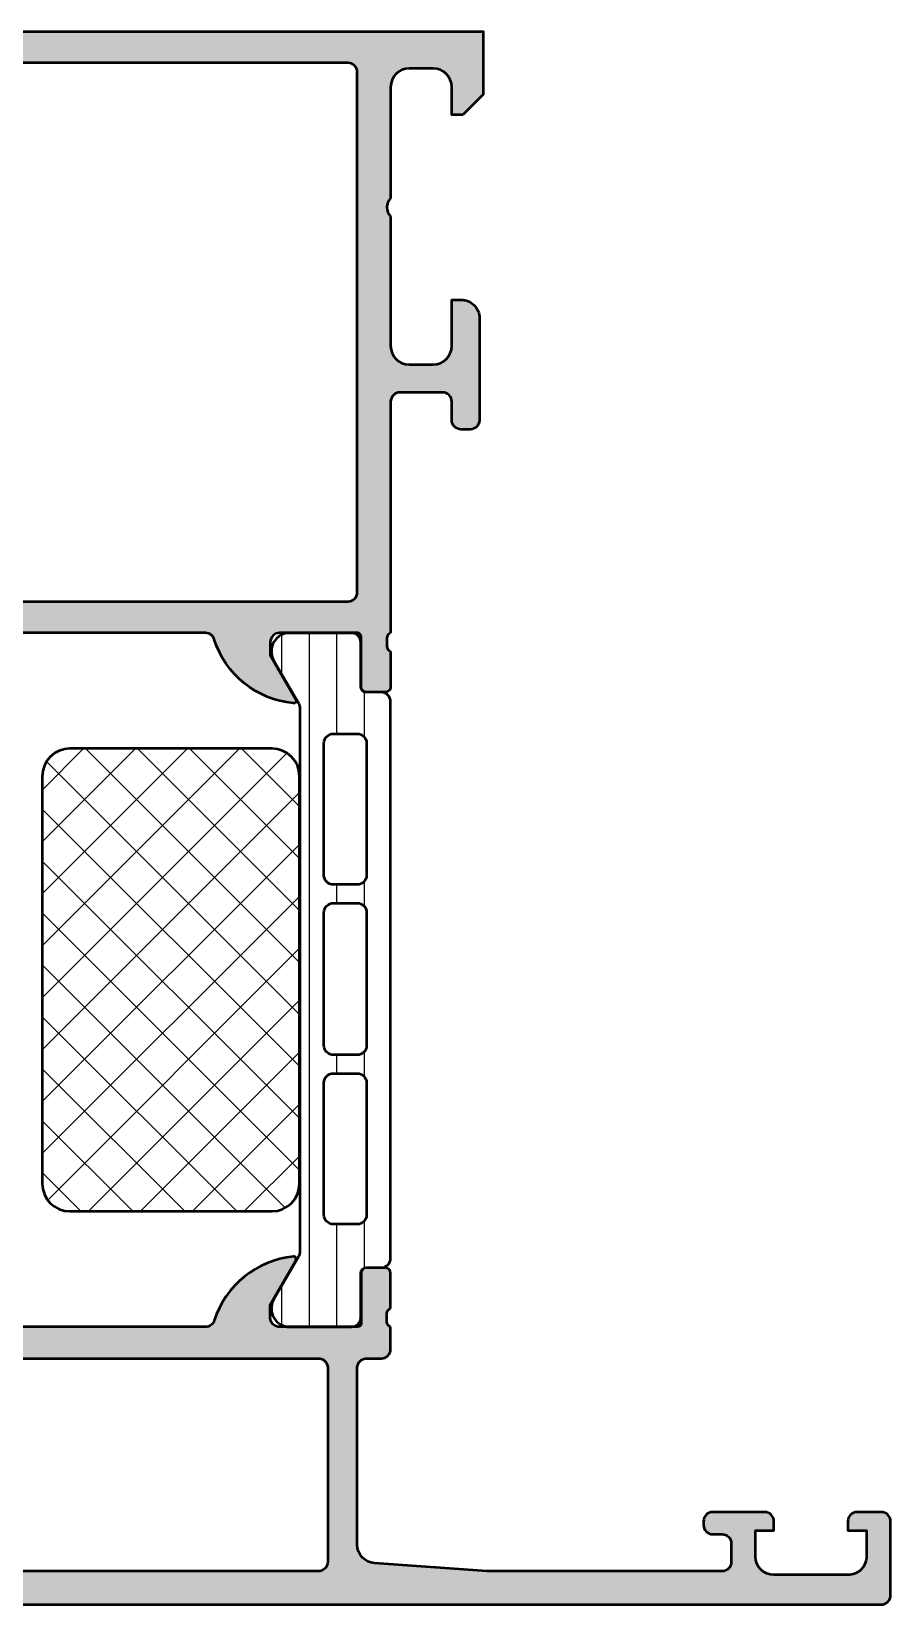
# Model space of a CAD drawing. Extents: x -30 to 73, y 0 to 85.
# Drawn here: x 26.6 to 73, y 0 to 85 of the extents above; entities that cross this region are included whole.
import ezdxf

# ---------------------------------------------------------------- set-up
doc = ezdxf.new("R2010")
doc.units = 0
for name, color, linetype, lineweight in [('0S-Alu contour', 7, 'Continuous', 50), ('0S-Alu hatch', 252, 'Continuous', 25), ('0S-Plastic contour', 254, 'Continuous', 50), ('0S-Plastic hatch', 253, 'Continuous', 25), ('0S-PT contour', 91, 'Continuous', 50), ('0S-PT hatch', 103, 'Continuous', 25)]:
    doc.layers.add(name, color=color, linetype=linetype, lineweight=lineweight)

# ---------------------------------------------------------------- blocks, each defined once
blk = doc.blocks.new('467820__588EFFDF_F673_4583_8885_4B1189F90CE8_')
at = {"layer": '0S-Alu hatch'}
h = blk.add_hatch(color=256, dxfattribs=at)
edge = h.paths.add_edge_path()
edge.add_line((49.89599783011553, 80.50272494180972), (49.29599783011552, 80.50272494180972))
edge.add_line((49.29599783011552, 80.50272494180972), (49.29599783011552, 82.00272494180972))
edge.add_arc((48.29599783011552, 82.00272494180972), 1, 0, 90)
edge.add_line((48.29599783011552, 83.00272494180972), (46.99599783011552, 83.00272494180972))
edge.add_arc((46.99599783011552, 82.00272494180972), 1, 90, 180)
edge.add_line((45.99599783011552, 82.00272494180972), (45.99599783011552, 76.00272494180972))
edge.add_arc((46.52099783011553, 75.50272494180972), 0.7250000000000041, 136.3971810272967, 223.6028189727033)
edge.add_line((45.99599783011552, 75.00272494180972), (45.99599783011552, 68.00272494180972))
edge.add_arc((46.99599783011552, 68.00272494180972), 1, 180, 270)
edge.add_line((46.99599783011552, 67.00272494180972), (48.29599783011552, 67.00272494180972))
edge.add_arc((48.29599783011552, 68.00272494180972), 1, 270, 360)
edge.add_line((49.29599783011552, 68.00272494180972), (49.29599783011552, 70.50272494180972))
edge.add_line((49.29599783011552, 70.50272494180972), (49.79599783011554, 70.50272494180972))
edge.add_ellipse((49.79599783011554, 69.50272494180973), major_axis=(-0.9999999999999857, 0), ratio=1, start_angle=180, end_angle=270.0000000000004, ccw=False)
edge.add_line((50.79599783011554, 69.50272494180972), (50.79599783011554, 64.00272494180972))
edge.add_ellipse((50.29599783011555, 64.0027249418097), major_axis=(-0.4999999999999929, 0), ratio=1, start_angle=89.9999999999992, end_angle=180, ccw=False)
edge.add_line((50.29599783011554, 63.50272494180972), (49.79599783011554, 63.50272494180972))
edge.add_ellipse((49.79599783011552, 64.00272494180972), major_axis=(-0.5, 0), ratio=1, start_angle=0, end_angle=90.00000000000159, ccw=False)
edge.add_line((49.29599783011552, 64.00272494180972), (49.29599783011553, 65.00272494180972))
edge.add_arc((48.79599783011554, 65.00272494180972), 0.5, 0, 90)
edge.add_line((48.79599783011554, 65.50272494180972), (46.49599783011552, 65.50272494180972))
edge.add_arc((46.49599783011552, 65.00272494180972), 0.5, 90, 180)
edge.add_line((45.99599783011552, 65.00272494180972), (45.99599783011552, 52.50272494180972))
edge.add_arc((46.09599783011553, 52.21988222933511), 0.2999999999999889, 109.4712206344931, 180)
edge.add_line((45.79599783011555, 52.21988222933511), (45.79599783011552, 51.78556765428435))
edge.add_arc((46.09599783011553, 51.78556765428435), 0.3000000000000043, 180, 250.5287793655078)
edge.add_line((45.99599783011552, 51.50272494180973), (45.99599783011552, 49.60272494180976))
edge.add_ellipse((45.6959978301155, 49.60272494180975), major_axis=(-0.3000000000000256, 0), ratio=1, start_angle=89.99999999999733, end_angle=180, ccw=False)
edge.add_line((45.69599783011549, 49.30272494180973), (44.70599783011556, 49.30272494180973))
edge.add_ellipse((44.70599783011555, 49.60272494180975), major_axis=(-0.3000000000000256, 0), ratio=1, start_angle=0, end_angle=90.00000000000267, ccw=False)
edge.add_line((44.40599783011552, 49.60272494180976), (44.40599783011552, 52.30272494180972))
edge.add_arc((44.20599783011552, 52.30272494180972), 0.2000000000000028, 0, 90)
edge.add_line((44.20599783011552, 52.50272494180973), (39.99599783011554, 52.50272494180972))
edge.add_arc((39.99599783011554, 52.00272494180971), 0.5, 90, 180)
edge.add_line((39.49599783011554, 52.00272494180971), (39.49599783011554, 51.30272494180973))
edge.add_line((39.49599783011554, 51.30272494180973), (40.8774932877379, 48.90990461878216))
edge.add_ellipse((40.75787804546723, 48.84084472645803), major_axis=(-0.1381197846482964, 0), ratio=1, start_angle=84.37742244920759, end_angle=209.9999999999931, ccw=False)
edge.add_ellipse((41.23422107128934, 53.67933380365755), major_axis=(-5.000000000000021, 0), ratio=1, start_angle=17.74841635607038, end_angle=84.3774224492065, ccw=False)
edge.add_arc((35.99599783011554, 52.00272494180971), 0.4999999999999926, 17.74841635607056, 90)
edge.add_line((35.99599783011554, 52.50272494180971), (7.995997830115516, 52.50272494180972))
edge.add_arc((7.995997830115516, 52.00272494180971), 0.5, 90, 162.2515836439297)
edge.add_ellipse((2.757774588941701, 53.67933380365752), major_axis=(-5.000000000000008, 0), ratio=1, start_angle=95.62257755079372, end_angle=162.2515836439301, ccw=False)
edge.add_ellipse((3.23411761476381, 48.840844726458), major_axis=(-0.1381197846483023, 0), ratio=1, start_angle=-30.000000000005286, end_angle=95.6225775507944, ccw=False)
edge.add_line((3.11450237249315, 48.90990461878216), (4.495997830115509, 51.30272494180971))
edge.add_line((4.495997830115509, 51.30272494180971), (4.495997830115509, 52.00272494180971))
edge.add_arc((3.995997830115509, 52.00272494180971), 0.5, 0, 90)
edge.add_line((3.995997830115509, 52.50272494180972), (-0.2140021698845196, 52.50272494180972))
edge.add_arc((-0.2140021698845196, 52.30272494181203), 0.1999999999976865, 90, 180)
edge.add_line((-0.4140021698822061, 52.30272494181203), (-0.4140021698846291, 49.60272494181207))
edge.add_ellipse((-0.714002169884668, 49.6027249418121), major_axis=(-0.300000000000039, 0), ratio=1, start_angle=89.99999999999989, end_angle=180, ccw=False)
edge.add_line((-0.7140021698846688, 49.30272494181206), (-1.704002169884606, 49.30272494181209))
edge.add_ellipse((-1.704002169884581, 49.60272494181214), major_axis=(-0.300000000000054, 0), ratio=1, start_angle=0, end_angle=89.99999999999528, ccw=False)
edge.add_line((-2.004002169884632, 49.60272494181213), (-2.004002169884547, 51.5027249418121))
edge.add_arc((-2.104002169884548, 51.78556765428672), 0.2999999999999999, 289.471220634491, 360)
edge.add_line((-1.804002169884548, 51.78556765428672), (-1.804002169884515, 52.21988222933747))
edge.add_arc((-2.10400216988452, 52.2198822293375), 0.3000000000000043, 0, 70.52877936534881)
edge.add_line((-2.004002169883726, 52.50272494181184), (-2.004002169884483, 52.70272494180971))
edge.add_arc((-2.504002169884483, 52.70272494180971), 0.5, 0, 90)
edge.add_line((-2.504002169884483, 53.20272494180972), (-9.504002169884455, 53.20272494180972))
edge.add_ellipse((-9.50400216988448, 53.70272494180971), major_axis=(-0.4999999999999929, 0), ratio=1, start_angle=0, end_angle=90.00000000000279, ccw=False)
edge.add_line((-10.00400216988447, 53.70272494180972), (-10.00400216988447, 57.50272494180972))
edge.add_ellipse((-9.504002169884473, 57.50272494180972), major_axis=(-0.4999999999999965, 0), ratio=1, start_angle=269.9999999999996, end_angle=360, ccw=False)
edge.add_line((-9.504002169884467, 58.00272494180972), (-8.704002169884458, 58.00272494180972))
edge.add_ellipse((-8.704002169884454, 57.50272494180972), major_axis=(-0.4999999999999929, 0), ratio=1, start_angle=180, end_angle=270.0000000000004, ccw=False)
edge.add_line((-8.204002169884458, 57.50272494180972), (-8.204002169884458, 55.50272494180972))
edge.add_arc((-7.704002169884457, 55.50272494180972), 0.5, 180, 270)
edge.add_line((-7.704002169884457, 55.00272494180972), (-3.504002169884454, 55.00272494180972))
edge.add_arc((-3.504002169884454, 55.50272494180972), 0.5, 270, 360)
edge.add_line((-3.004002169884454, 55.50272494180972), (-3.004002169884454, 81.50272494180972))
edge.add_arc((-4.504002169884454, 81.50272494180972), 1.5, 0, 90)
edge.add_line((-4.504002169884454, 83.00272494180972), (-6.204002169884464, 83.00272494180972))
edge.add_arc((-6.204002169884464, 82.50272494180972), 0.5, 90, 180)
edge.add_line((-6.704002169884464, 82.50272494180972), (-6.704002169884464, 79.50272494180972))
edge.add_ellipse((-7.204002169884459, 79.50272494180972), major_axis=(-0.4999999999999947, 0), ratio=1, start_angle=89.99999999999937, end_angle=180, ccw=False)
edge.add_line((-7.204002169884464, 79.00272494180972), (-7.704002169884457, 79.00272494180972))
edge.add_arc((-7.704002169884457, 78.50272494180972), 0.5, 90, 180)
edge.add_line((-8.204002169884458, 78.50272494180972), (-8.204002169884458, 76.50272494180972))
edge.add_ellipse((-8.704002169884454, 76.50272494180972), major_axis=(-0.4999999999999965, 0), ratio=1, start_angle=89.9999999999996, end_angle=180, ccw=False)
edge.add_line((-8.704002169884458, 76.00272494180972), (-9.504002169884467, 76.00272494180972))
edge.add_ellipse((-9.504002169884473, 76.50272494180972), major_axis=(-0.5, 0), ratio=1, start_angle=0, end_angle=90.0000000000004, ccw=False)
edge.add_line((-10.00400216988447, 76.50272494180972), (-10.00400216988447, 81.00272494180972))
edge.add_ellipse((-9.504002169884473, 81.00272494180972), major_axis=(-0.4999999999999965, 0), ratio=1, start_angle=269.9999999999996, end_angle=360, ccw=False)
edge.add_line((-9.504002169884467, 81.50272494180972), (-9.204002169884465, 81.50272494180972))
edge.add_arc((-9.204002169884465, 82.00272494180972), 0.5, 270, 360)
edge.add_line((-8.704002169884465, 82.00272494180972), (-8.704002169884472, 82.50272494180972))
edge.add_arc((-9.204002169884465, 82.50272494180972), 0.4999999999999929, 0, 90)
edge.add_line((-9.204002169884465, 83.00272494180972), (-20.50400216988447, 83.00272494180972))
edge.add_arc((-20.50400216988447, 82.50272494180972), 0.5, 90, 180)
edge.add_line((-21.00400216988447, 82.50272494180972), (-21.00400216988447, 82.00272494180972))
edge.add_arc((-20.50400216988447, 82.00272494180972), 0.5, 180, 270)
edge.add_line((-20.50400216988447, 81.50272494180972), (-20.20400216988446, 81.50272494180972))
edge.add_ellipse((-20.20400216988446, 81.00272494180972), major_axis=(-0.5, 0), ratio=1, start_angle=90, end_angle=270, ccw=False)
edge.add_line((-20.20400216988446, 80.50272494180972), (-23.00400216988447, 80.50272494180972))
edge.add_ellipse((-23.00400216988447, 81.00272494180972), major_axis=(-0.5, 0), ratio=1, start_angle=0, end_angle=90.0000000000004, ccw=False)
edge.add_line((-23.50400216988447, 81.00272494180972), (-23.50400216988447, 81.50272494180972))
edge.add_line((-23.50400216988447, 81.50272494180972), (-22.50400216988447, 81.50272494180972))
edge.add_line((-22.50400216988447, 81.50272494180972), (-22.50400216988447, 82.50272494180972))
edge.add_arc((-23.50400216988447, 82.50272494180972), 1, 0, 90)
edge.add_line((-23.50400216988447, 83.50272494180972), (-27.50400216988448, 83.50272494180972))
edge.add_arc((-27.50400216988448, 82.50272494180972), 1, 90, 180)
edge.add_line((-28.50400216988447, 82.50272494180972), (-28.50400216988447, 81.50272494180972))
edge.add_line((-28.50400216988447, 81.50272494180972), (-27.50400216988448, 81.50272494180972))
edge.add_line((-27.50400216988448, 81.50272494180972), (-27.50400216988448, 81.00272494180972))
edge.add_ellipse((-28.00400216988447, 81.00272494180972), major_axis=(-0.4999999999999965, 0), ratio=1, start_angle=89.9999999999996, end_angle=180, ccw=False)
edge.add_line((-28.00400216988447, 80.50272494180972), (-30.00400216988448, 80.50272494180972))
edge.add_line((-30.00400216988448, 80.50272494180972), (-30.00400216988448, 83.50272494180972))
edge.add_ellipse((-28.50400216988447, 83.5027249418097), major_axis=(-1.500000000000007, 0), ratio=1, start_angle=270.0000000000003, end_angle=360, ccw=False)
edge.add_line((-28.50400216988447, 85.00272494180972), (50.99599783011552, 85.00272494180972))
edge.add_line((50.99599783011552, 85.00272494180972), (50.99599783011552, 81.6027249418097))
edge.add_line((50.99599783011552, 81.6027249418097), (49.89599783011553, 80.50272494180972))
edge = h.paths.add_edge_path()
edge.add_line((43.69599783011553, 83.30272494180971), (-0.7040021698844612, 83.30272494180971))
edge.add_arc((-0.7040021698844577, 82.80272494180973), 0.5, 90.0000000000004, 180)
edge.add_line((-1.204002169884457, 82.80272494180973), (-1.204002169884457, 54.70272494180971))
edge.add_arc((-0.7040021698844577, 54.70272494180971), 0.5, 180, 270.0000000000008)
edge.add_line((-0.7040021698844507, 54.2027249418097), (43.69599783011553, 54.20272494180972))
edge.add_arc((43.69599783011553, 54.70272494180971), 0.5, 270, 360)
edge.add_line((44.19599783011553, 54.70272494180971), (44.19599783011553, 82.80272494180973))
edge.add_arc((43.69599783011553, 82.80272494180973), 0.5, 0, 90)
at = {"layer": '0S-Alu contour', "color": 7}
for points in [[(-28.50400216988447, 85.00272494180972), (50.99599783011552, 85.00272494180972), (50.99599783011552, 81.6027249418097), (49.89599783011553, 80.50272494180972)], [(-28.00400216988447, 80.50272494180972), (-30.00400216988448, 80.50272494180972), (-30.00400216988448, 83.50272494180972)], [(-23.50400216988447, 83.50272494180972), (-27.50400216988448, 83.50272494180972)], [(43.69599783011553, 83.30272494180971), (-0.7040021698844612, 83.30272494180971)], [(-28.50400216988447, 82.50272494180972), (-28.50400216988447, 81.50272494180972), (-27.50400216988448, 81.50272494180972), (-27.50400216988448, 81.00272494180972)], [(-23.50400216988447, 81.00272494180972), (-23.50400216988447, 81.50272494180972), (-22.50400216988447, 81.50272494180972), (-22.50400216988447, 82.50272494180972)], [(-21.00400216988447, 82.50272494180972), (-21.00400216988447, 82.00272494180972)], [(-9.204002169884465, 83.00272494180972), (-20.50400216988447, 83.00272494180972)], [(-8.704002169884465, 82.00272494180972), (-8.704002169884472, 82.50272494180972)], [(-6.704002169884464, 82.50272494180972), (-6.704002169884464, 79.50272494180972)], [(-4.504002169884454, 83.00272494180972), (-6.204002169884464, 83.00272494180972)], [(-1.204002169884457, 82.80272494180973), (-1.204002169884457, 54.70272494180971)], [(44.19599783011553, 54.70272494180971), (44.19599783011553, 82.80272494180973)], [(48.29599783011552, 83.00272494180972), (46.99599783011552, 83.00272494180972)], [(45.99599783011552, 82.00272494180972), (45.99599783011552, 76.00272494180972)], [(49.89599783011553, 80.50272494180972), (49.29599783011552, 80.50272494180972), (49.29599783011552, 82.00272494180972)], [(-20.50400216988447, 81.50272494180972), (-20.20400216988446, 81.50272494180972)], [(-10.00400216988447, 76.50272494180972), (-10.00400216988447, 81.00272494180972)], [(-9.504002169884467, 81.50272494180972), (-9.204002169884465, 81.50272494180972)], [(-3.004002169884454, 55.50272494180972), (-3.004002169884454, 81.50272494180972)], [(-20.20400216988446, 80.50272494180972), (-23.00400216988447, 80.50272494180972)], [(-8.204002169884458, 78.50272494180972), (-8.204002169884458, 76.50272494180972)], [(-7.204002169884464, 79.00272494180972), (-7.704002169884457, 79.00272494180972)], [(-8.704002169884458, 76.00272494180972), (-9.504002169884467, 76.00272494180972)], [(45.99599783011552, 75.00272494180972), (45.99599783011552, 68.00272494180972)], [(49.29599783011552, 68.00272494180972), (49.29599783011552, 70.50272494180972), (49.79599783011554, 70.50272494180972)], [(50.79599783011554, 69.50272494180972), (50.79599783011554, 64.00272494180972)], [(46.99599783011552, 67.00272494180972), (48.29599783011552, 67.00272494180972)], [(48.79599783011554, 65.50272494180972), (46.49599783011552, 65.50272494180972)], [(45.99599783011552, 65.00272494180972), (45.99599783011552, 52.50272494180972)], [(49.29599783011552, 64.00272494180972), (49.29599783011553, 65.00272494180972)], [(50.29599783011554, 63.50272494180972), (49.79599783011554, 63.50272494180972)], [(-9.504002169884467, 58.00272494180972), (-8.704002169884458, 58.00272494180972)], [(-10.00400216988447, 53.70272494180972), (-10.00400216988447, 57.50272494180972)], [(-8.204002169884458, 57.50272494180972), (-8.204002169884458, 55.50272494180972)], [(-7.704002169884457, 55.00272494180972), (-3.504002169884454, 55.00272494180972)], [(-0.7040021698844507, 54.2027249418097), (43.69599783011553, 54.20272494180972)], [(-2.504002169884483, 53.20272494180972), (-9.504002169884455, 53.20272494180972)], [(-2.004002169883726, 52.50272494181184), (-2.004002169884483, 52.70272494180971)], [(-1.804002169884548, 51.78556765428672), (-1.804002169884515, 52.21988222933747)], [(-0.4140021698822061, 52.30272494181203), (-0.4140021698846291, 49.60272494181207)], [(3.995997830115509, 52.50272494180972), (-0.2140021698845196, 52.50272494180972)], [(3.11450237249315, 48.90990461878216), (4.495997830115509, 51.30272494180971), (4.495997830115509, 52.00272494180971)], [(35.99599783011554, 52.50272494180971), (7.995997830115516, 52.50272494180972)], [(39.49599783011554, 52.00272494180971), (39.49599783011554, 51.30272494180973), (40.8774932877379, 48.90990461878216)], [(44.20599783011552, 52.50272494180973), (39.99599783011554, 52.50272494180972)], [(44.40599783011552, 49.60272494180976), (44.40599783011552, 52.30272494180972)], [(45.79599783011555, 52.21988222933511), (45.79599783011552, 51.78556765428435)], [(-2.004002169884632, 49.60272494181213), (-2.004002169884547, 51.5027249418121)], [(45.99599783011552, 51.50272494180973), (45.99599783011552, 49.60272494180976)], [(-0.7140021698846688, 49.30272494181206), (-1.704002169884606, 49.30272494181209)], [(45.69599783011549, 49.30272494180973), (44.70599783011556, 49.30272494180973)]]:
    blk.add_lwpolyline(points, dxfattribs=at)
at = {"layer": '0S-Alu contour', "color": 7, "extrusion": (0, 0, -1)}
for centre, radius, start, end in [((28.50400216988447, 83.5027249418097), 1.500000000000007, 0, 89.99999999999973), ((28.00400216988447, 81.00272494180972), 0.4999999999999965, 180, 270.0000000000004), ((23.00400216988447, 81.00272494180972), 0.5, 269.9999999999996, 0), ((20.20400216988446, 81.00272494180972), 0.5, 90, 270), ((9.504002169884473, 81.00272494180972), 0.4999999999999965, 0, 90.0000000000004), ((7.204002169884459, 79.50272494180972), 0.4999999999999947, 180, 270.0000000000006), ((9.504002169884473, 76.50272494180972), 0.5, 269.9999999999996, 0), ((8.704002169884454, 76.50272494180972), 0.4999999999999965, 180, 270.0000000000004), ((-49.79599783011554, 69.50272494180973), 0.9999999999999857, 89.99999999999959, 180), ((-49.79599783011552, 64.00272494180972), 0.5, 269.9999999999984, 0), ((-50.29599783011555, 64.0027249418097), 0.4999999999999929, 180, 270.0000000000008), ((9.504002169884473, 57.50272494180972), 0.4999999999999965, 0, 90.0000000000004), ((8.704002169884454, 57.50272494180972), 0.4999999999999929, 89.99999999999959, 180), ((9.50400216988448, 53.70272494180971), 0.4999999999999929, 269.9999999999972, 0), ((-2.757774588941701, 53.67933380365752), 5.000000000000008, 197.74841635607, 264.3774224492063), ((-41.23422107128934, 53.67933380365755), 5.000000000000021, 275.6225775507936, 342.2515836439296), ((1.704002169884581, 49.60272494181214), 0.300000000000054, 270.0000000000047, 0), ((0.714002169884668, 49.6027249418121), 0.300000000000039, 180, 270.0000000000001), ((-44.70599783011555, 49.60272494180975), 0.3000000000000256, 269.9999999999973, 0), ((-45.6959978301155, 49.60272494180975), 0.3000000000000256, 180, 270.0000000000027), ((-3.23411761476381, 48.840844726458), 0.1381197846483023, 264.3774224492056, 30.00000000000539), ((-40.75787804546723, 48.84084472645803), 0.1381197846482964, 150.0000000000069, 275.6225775507925)]:
    blk.add_arc(centre, radius, start, end, dxfattribs=at)
at = {"layer": '0S-Alu contour', "color": 7}
for centre, radius, start, end in [((-27.50400216988448, 82.50272494180972), 1, 90, 180), ((-23.50400216988447, 82.50272494180972), 1, 0, 90), ((-0.7040021698844577, 82.80272494180973), 0.5, 90.0000000000004, 180), ((43.69599783011553, 82.80272494180973), 0.5, 0, 90), ((-20.50400216988447, 82.50272494180972), 0.5, 90, 180), ((-9.204002169884465, 82.50272494180972), 0.4999999999999929, 0, 90), ((-6.204002169884464, 82.50272494180972), 0.5, 90, 180), ((-4.504002169884454, 81.50272494180972), 1.5, 0, 90), ((46.99599783011552, 82.00272494180972), 1, 90, 180), ((48.29599783011552, 82.00272494180972), 1, 0, 90), ((-20.50400216988447, 82.00272494180972), 0.5, 180, 270), ((-9.204002169884465, 82.00272494180972), 0.5, 270, 0), ((-7.704002169884457, 78.50272494180972), 0.5, 90, 180), ((46.52099783011553, 75.50272494180972), 0.7250000000000041, 136.3971810272967, 223.6028189727033), ((46.99599783011552, 68.00272494180972), 1, 180, 270), ((48.29599783011552, 68.00272494180972), 1, 270, 0), ((46.49599783011552, 65.00272494180972), 0.5, 90, 180), ((48.79599783011554, 65.00272494180972), 0.5, 0, 90), ((-7.704002169884457, 55.50272494180972), 0.5, 180, 270), ((-3.504002169884454, 55.50272494180972), 0.5, 270, 0), ((-0.7040021698844577, 54.70272494180971), 0.5, 180, 270.0000000000008), ((43.69599783011553, 54.70272494180971), 0.5, 270, 0), ((-2.504002169884483, 52.70272494180971), 0.5, 0, 90), ((-2.10400216988452, 52.2198822293375), 0.3000000000000043, 0, 70.52877936534881), ((-0.2140021698845196, 52.30272494181203), 0.1999999999976865, 90, 180), ((3.995997830115509, 52.00272494180971), 0.5, 0, 90), ((7.995997830115516, 52.00272494180971), 0.5, 90, 162.2515836439297), ((35.99599783011554, 52.00272494180971), 0.4999999999999926, 17.74841635607056, 90), ((39.99599783011554, 52.00272494180971), 0.5, 90, 180), ((44.20599783011552, 52.30272494180972), 0.2000000000000028, 0, 90), ((46.09599783011553, 52.21988222933511), 0.2999999999999889, 109.4712206344931, 180), ((-2.104002169884548, 51.78556765428672), 0.2999999999999999, 289.471220634491, 0), ((46.09599783011553, 51.78556765428435), 0.3000000000000043, 180, 250.5287793655078)]:
    blk.add_arc(centre, radius, start, end, dxfattribs=at)
blk = doc.blocks.new('467830__B34AE196_DD8D_4734_9538_A653610A62A3_')
at = {"layer": '0S-Alu hatch'}
h = blk.add_hatch(color=256, dxfattribs=at)
edge = h.paths.add_edge_path()
edge.add_arc((72.49593298026198, 4.502724941809717), 0.5, 0, 90)
edge.add_line((72.49593298026198, 5.002724941809717), (71.19593298026199, 5.002724941809717))
edge.add_arc((71.19593298026199, 4.502724941809717), 0.5, 90, 180)
edge.add_line((70.69593298026199, 4.502724941809717), (70.69593298026199, 4.002724941809717))
edge.add_line((70.69593298026199, 4.002724941809717), (71.695932980262, 4.002724941809717))
edge.add_line((71.695932980262, 4.002724941809717), (71.69593298026199, 2.602724941809711))
edge.add_ellipse((70.695932980262, 2.602724941809702), major_axis=(-0.9999999999999857, 0), ratio=1, start_angle=89.9999999999992, end_angle=180, ccw=False)
edge.add_line((70.69593298026199, 1.602724941809711), (66.69593298026199, 1.602724941809711))
edge.add_ellipse((66.695932980262, 2.602724941809725), major_axis=(-1.000000000000014, 0), ratio=1, start_angle=0, end_angle=89.9999999999992, ccw=False)
edge.add_line((65.69593298026199, 2.602724941809725), (65.69593298026197, 4.002724941809717))
edge.add_line((65.69593298026197, 4.002724941809717), (66.69593298026199, 4.002724941809717))
edge.add_line((66.69593298026199, 4.002724941809717), (66.69593298026199, 4.502724941809717))
edge.add_arc((66.19593298026199, 4.502724941809717), 0.5, 0, 90)
edge.add_line((66.19593298026199, 5.002724941809717), (63.39593298026199, 5.002724941809717))
edge.add_arc((63.39593298026199, 4.502724941809717), 0.5, 90, 180)
edge.add_line((62.89593298026199, 4.502724941809717), (62.89593298026199, 4.302724941809714))
edge.add_arc((63.39593298026199, 4.302724941809714), 0.5, 180, 270)
edge.add_line((63.39593298026199, 3.802724941809714), (63.89593298026198, 3.802724941809714))
edge.add_ellipse((63.89593298026199, 3.302724941809719), major_axis=(-0.4999999999999947, 0), ratio=1, start_angle=180, end_angle=270.0000000000008, ccw=False)
edge.add_line((64.39593298026199, 3.302724941809714), (64.39593298026197, 2.302724941809714))
edge.add_ellipse((63.895932980262, 2.302724941809685), major_axis=(-0.4999999999999716, 0), ratio=1, start_angle=89.9999999999983, end_angle=180, ccw=False)
edge.add_line((63.89593298026198, 1.802724941809714), (51.19593298026199, 1.802724941809714))
edge.add_line((51.19593298026199, 1.802724941809714), (45.12468593027406, 2.236385445380278))
edge.add_ellipse((45.19593298026197, 3.233844145211003), major_axis=(-0.9999999999999898, 0), ratio=1, start_angle=0, end_angle=85.914383220025, ccw=False)
edge.add_line((44.19593298026199, 3.233844145211008), (44.19593298026199, 12.80272494180971))
edge.add_ellipse((44.69593298026198, 12.80272494180971), major_axis=(-0.4999999999999929, 0), ratio=1, start_angle=269.9999999999992, end_angle=360, ccw=False)
edge.add_line((44.69593298026198, 13.30272494180971), (45.49593298026198, 13.30272494180971))
edge.add_arc((45.49593298026198, 13.80272494180971), 0.5, 270, 360)
edge.add_line((45.99593298026198, 13.80272494180971), (45.99593298026198, 15.00272494180971))
edge.add_ellipse((46.09593298026202, 15.28556765428435), major_axis=(-0.3000000000000235, 0), ratio=1, start_angle=0, end_angle=70.5287793655034, ccw=False)
edge.add_line((45.79593298026199, 15.28556765428433), (45.79593298026199, 15.7198822293351))
edge.add_ellipse((46.09593298026199, 15.71988222933511), major_axis=(-0.2999999999999971, 0), ratio=1, start_angle=289.4712206344926, end_angle=360, ccw=False)
edge.add_line((45.99593298026198, 16.00272494180973), (45.99593298026198, 17.90272494180968))
edge.add_arc((45.69593298026194, 17.90272494180968), 0.3000000000000398, 0, 90)
edge.add_line((45.69593298026194, 18.20272494180972), (44.70593298026201, 18.20272494180972))
edge.add_arc((44.70593298026201, 17.90272494180968), 0.3000000000000398, 90, 180)
edge.add_line((44.40593298026198, 17.90272494180968), (44.40593298026199, 15.20272494180972))
edge.add_ellipse((44.20593298026199, 15.20272494180971), major_axis=(-0.1999999999999957, 0), ratio=1, start_angle=90, end_angle=180, ccw=False)
edge.add_line((44.20593298026199, 15.00272494180971), (39.99593298026198, 15.00272494180971))
edge.add_ellipse((39.99593298026198, 15.50272494180971), major_axis=(-0.4999999999999965, 0), ratio=1, start_angle=0, end_angle=90.0000000000008, ccw=False)
edge.add_line((39.49593298026199, 15.50272494180972), (39.49593298026199, 16.20272494180972))
edge.add_line((39.49593298026199, 16.20272494180972), (40.87742843788435, 18.59554526483727))
edge.add_arc((40.75781319561369, 18.66460515716141), 0.1381197846482991, 329.9999999999988, 455.6225775507952)
edge.add_arc((41.23415622143579, 13.8261160799619), 5.000000000000007, 95.62257755079364, 162.2515836439299)
edge.add_ellipse((35.99593298026199, 15.50272494180971), major_axis=(-0.499999999999991, 0), ratio=1, start_angle=89.9999999999992, end_angle=162.2515836439301, ccw=False)
edge.add_line((35.99593298026198, 15.00272494180971), (7.995932980261958, 15.00272494180971))
edge.add_ellipse((7.995932980261993, 15.50272494180973), major_axis=(-0.5000000000000142, 0), ratio=1, start_angle=17.748416356071402, end_angle=89.99999999999602, ccw=False)
edge.add_arc((2.757709739088145, 13.8261160799619), 5.000000000000015, 17.74841635606999, 84.37742244920634)
edge.add_arc((3.234052764910249, 18.66460515716141), 0.1381197846483025, 84.3774224492037, 209.9999999999985)
edge.add_line((3.114437522639581, 18.59554526483727), (4.495932980261958, 16.20272494180972))
edge.add_line((4.495932980261958, 16.20272494180972), (4.495932980261958, 15.50272494180972))
edge.add_ellipse((3.995932980261957, 15.50272494180972), major_axis=(-0.5000000000000009, 0), ratio=1, start_angle=90.00000000000011, end_angle=180, ccw=False)
edge.add_line((3.995932980261958, 15.00272494180971), (-0.2140670197380352, 15.00272494180971))
edge.add_ellipse((-0.2140670197380489, 15.20272494180972), major_axis=(-0.2000000000000028, 0), ratio=1, start_angle=0, end_angle=90.00000000000392, ccw=False)
edge.add_line((-0.4140670197380523, 15.20272494180972), (-0.4140670197380381, 17.90272494180968))
edge.add_arc((-0.7140670197380778, 17.90272494180968), 0.3000000000000398, 0, 90)
edge.add_line((-0.7140670197380778, 18.20272494180972), (-1.704067019737987, 18.20272494180972))
edge.add_arc((-1.704067019737987, 17.90272494180968), 0.3000000000000398, 90, 180)
edge.add_line((-2.004067019738027, 17.90272494180968), (-2.004067019738027, 16.00272494180972))
edge.add_ellipse((-2.104067019738048, 15.71988222933509), major_axis=(-0.30000000000001, 0), ratio=1, start_angle=180, end_angle=250.5287793655057, ccw=False)
edge.add_line((-1.804067019738038, 15.7198822293351), (-1.804067019738038, 15.28556765428433))
edge.add_ellipse((-2.104067019738034, 15.28556765428433), major_axis=(-0.2999999999999963, 0), ratio=1, start_angle=109.47122063448961, end_angle=180, ccw=False)
edge.add_line((-2.004067019738041, 15.00272494180971), (-2.304067019738024, 15.00272494180971))
edge.add_arc((-2.304067019738024, 14.50272494180971), 0.5, 90, 180)
edge.add_line((-2.804067019738024, 14.50272494180971), (-2.804067019738024, 13.80272494180971))
edge.add_arc((-2.304067019738024, 13.80272494180971), 0.5, 180, 270)
edge.add_line((-2.304067019738024, 13.30272494180971), (-1.504067019738027, 13.30272494180971))
edge.add_ellipse((-1.504067019738028, 12.80272494180971), major_axis=(-0.5000000000000018, 0), ratio=1, start_angle=180, end_angle=269.99999999999983, ccw=False)
edge.add_line((-1.004067019738027, 12.80272494180971), (-1.004067019738027, 7.502724941809717))
edge.add_ellipse((-1.504067019738027, 7.502724941809717), major_axis=(-0.4999999999999999, 0), ratio=1, start_angle=90, end_angle=180, ccw=False)
edge.add_line((-1.504067019738027, 7.002724941809717), (-2.304067019738024, 7.002724941809717))
edge.add_arc((-2.304067019738024, 6.502724941809717), 0.5, 90, 180)
edge.add_line((-2.804067019738024, 6.502724941809717), (-2.804067019738024, 6.002724941809717))
edge.add_arc((-2.304067019738024, 6.002724941809717), 0.5, 180, 270)
edge.add_line((-2.304067019738024, 5.502724941809717), (7.895932980261978, 5.502724941809717))
edge.add_ellipse((7.895932980261977, 5.002724941809716), major_axis=(-0.5000000000000009, 0), ratio=1, start_angle=180, end_angle=269.9999999999999, ccw=False)
edge.add_line((8.395932980261978, 5.002724941809717), (8.395932980261978, 2.202724941809705))
edge.add_ellipse((7.895932980261977, 2.202724941809707), major_axis=(-0.5000000000000009, 0), ratio=1, start_angle=90.00000000000011, end_angle=180, ccw=False)
edge.add_line((7.895932980261978, 1.702724941809705), (7.495932980261986, 1.702724941809705))
edge.add_arc((7.495932980261986, 1.202724941809705), 0.5, 90, 180)
edge.add_line((6.995932980261986, 1.202724941809705), (6.995932980261986, 0.502724941809717))
edge.add_arc((7.495932980261986, 0.502724941809717), 0.5, 180, 270)
edge.add_line((7.495932980261986, 0.0027249418097171), (72.49593298026198, 0.0027249418097171))
edge.add_arc((72.49593298026198, 0.502724941809717), 0.5, 270, 360)
edge.add_line((72.99593298026198, 0.502724941809717), (72.99593298026198, 4.502724941809717))
edge = h.paths.add_edge_path()
edge.add_line((8.295932980261984, 7.102724941809711), (1.095932980261981, 7.102724941809711))
edge.add_ellipse((1.095932980261981, 7.602724941809711), major_axis=(-0.5, 0), ratio=1, start_angle=0, end_angle=90, ccw=False)
edge.add_line((0.5959329802619813, 7.602724941809711), (0.5959329802619813, 12.80272494180971))
edge.add_ellipse((1.095932980261981, 12.80272494180971), major_axis=(-0.5, 0), ratio=1, start_angle=270, end_angle=360, ccw=False)
edge.add_line((1.095932980261981, 13.30272494180971), (42.09593298026198, 13.30272494180971))
edge.add_ellipse((42.09593298026198, 12.80272494180971), major_axis=(-0.5, 0), ratio=1, start_angle=180, end_angle=269.9999999999992, ccw=False)
edge.add_line((42.59593298026198, 12.80272494180971), (42.59593298026198, 2.302724941809714))
edge.add_ellipse((42.09593298026198, 2.302724941809714), major_axis=(-0.5, 0), ratio=1, start_angle=90.00000000000159, end_angle=180, ccw=False)
edge.add_line((42.09593298026199, 1.802724941809714), (10.49593298026198, 1.802724941809714))
edge.add_ellipse((10.49593298026198, 2.302724941809714), major_axis=(-0.5, 0), ratio=1, start_angle=0, end_angle=90, ccw=False)
edge.add_line((9.99593298026198, 2.302724941809714), (9.99593298026198, 5.402724941809708))
edge.add_arc((8.295932980261984, 5.402724941809708), 1.699999999999995, 0, 90)
at = {"layer": '0S-Alu contour', "color": 7}
for points in [[(-2.004067019738027, 17.90272494180968), (-2.004067019738027, 16.00272494180972)], [(-0.7140670197380778, 18.20272494180972), (-1.704067019737987, 18.20272494180972)], [(-0.4140670197380523, 15.20272494180972), (-0.4140670197380381, 17.90272494180968)], [(3.114437522639581, 18.59554526483727), (4.495932980261958, 16.20272494180972), (4.495932980261958, 15.50272494180972)], [(39.49593298026199, 15.50272494180972), (39.49593298026199, 16.20272494180972), (40.87742843788435, 18.59554526483727)], [(44.40593298026198, 17.90272494180968), (44.40593298026199, 15.20272494180972)], [(45.69593298026194, 18.20272494180972), (44.70593298026201, 18.20272494180972)], [(45.99593298026198, 16.00272494180973), (45.99593298026198, 17.90272494180968)], [(-1.804067019738038, 15.7198822293351), (-1.804067019738038, 15.28556765428433)], [(45.79593298026199, 15.28556765428433), (45.79593298026199, 15.7198822293351)], [(-2.804067019738024, 14.50272494180971), (-2.804067019738024, 13.80272494180971)], [(-2.004067019738041, 15.00272494180971), (-2.304067019738024, 15.00272494180971)], [(3.995932980261958, 15.00272494180971), (-0.2140670197380352, 15.00272494180971)], [(35.99593298026198, 15.00272494180971), (7.995932980261958, 15.00272494180971)], [(44.20593298026199, 15.00272494180971), (39.99593298026198, 15.00272494180971)], [(45.99593298026198, 13.80272494180971), (45.99593298026198, 15.00272494180971)], [(-2.304067019738024, 13.30272494180971), (-1.504067019738027, 13.30272494180971)], [(-1.004067019738027, 12.80272494180971), (-1.004067019738027, 7.502724941809717)], [(0.5959329802619813, 7.602724941809711), (0.5959329802619813, 12.80272494180971)], [(1.095932980261981, 13.30272494180971), (42.09593298026198, 13.30272494180971)], [(42.59593298026198, 12.80272494180971), (42.59593298026198, 2.302724941809714)], [(44.19593298026199, 3.233844145211008), (44.19593298026199, 12.80272494180971)], [(44.69593298026198, 13.30272494180971), (45.49593298026198, 13.30272494180971)], [(-1.504067019738027, 7.002724941809717), (-2.304067019738024, 7.002724941809717)], [(8.295932980261984, 7.102724941809711), (1.095932980261981, 7.102724941809711)], [(-2.804067019738024, 6.502724941809717), (-2.804067019738024, 6.002724941809717)], [(-2.304067019738024, 5.502724941809717), (7.895932980261978, 5.502724941809717)], [(9.99593298026198, 2.302724941809714), (9.99593298026198, 5.402724941809708)], [(8.395932980261978, 5.002724941809717), (8.395932980261978, 2.202724941809705)], [(62.89593298026199, 4.502724941809717), (62.89593298026199, 4.302724941809714)], [(66.19593298026199, 5.002724941809717), (63.39593298026199, 5.002724941809717)], [(65.69593298026199, 2.602724941809725), (65.69593298026197, 4.002724941809717), (66.69593298026199, 4.002724941809717), (66.69593298026199, 4.502724941809717)], [(70.69593298026199, 4.502724941809717), (70.69593298026199, 4.002724941809717), (71.695932980262, 4.002724941809717), (71.69593298026199, 2.602724941809711)], [(72.49593298026198, 5.002724941809717), (71.19593298026199, 5.002724941809717)], [(72.99593298026198, 0.502724941809717), (72.99593298026198, 4.502724941809717)], [(63.39593298026199, 3.802724941809714), (63.89593298026198, 3.802724941809714)], [(64.39593298026199, 3.302724941809714), (64.39593298026197, 2.302724941809714)], [(7.895932980261978, 1.702724941809705), (7.495932980261986, 1.702724941809705)], [(42.09593298026199, 1.802724941809714), (10.49593298026198, 1.802724941809714)], [(63.89593298026198, 1.802724941809714), (51.19593298026199, 1.802724941809714), (45.12468593027406, 2.236385445380278)], [(6.995932980261986, 1.202724941809705), (6.995932980261986, 0.502724941809717)], [(70.69593298026199, 1.602724941809711), (66.69593298026199, 1.602724941809711)], [(7.495932980261986, 0.0027249418097171), (72.49593298026198, 0.0027249418097171)]]:
    blk.add_lwpolyline(points, dxfattribs=at)
for centre, radius, start, end in [((3.234052764910249, 18.66460515716141), 0.1381197846483025, 84.3774224492037, 209.9999999999985), ((2.757709739088145, 13.8261160799619), 5.000000000000015, 17.74841635606999, 84.37742244920634), ((41.23415622143579, 13.8261160799619), 5.000000000000007, 95.62257755079364, 162.2515836439299), ((40.75781319561369, 18.66460515716141), 0.1381197846482991, 329.9999999999988, 95.62257755079526), ((-1.704067019737987, 17.90272494180968), 0.3000000000000398, 90, 180), ((-0.7140670197380778, 17.90272494180968), 0.3000000000000398, 0, 90), ((44.70593298026201, 17.90272494180968), 0.3000000000000398, 90, 180), ((45.69593298026194, 17.90272494180968), 0.3000000000000398, 0, 90), ((-2.304067019738024, 14.50272494180971), 0.5, 90, 180), ((-2.304067019738024, 13.80272494180971), 0.5, 180, 270), ((45.49593298026198, 13.80272494180971), 0.5, 270, 0), ((-2.304067019738024, 6.502724941809717), 0.5, 90, 180), ((8.295932980261984, 5.402724941809708), 1.699999999999995, 0, 90), ((-2.304067019738024, 6.002724941809717), 0.5, 180, 270), ((63.39593298026199, 4.502724941809717), 0.5, 90, 180), ((63.39593298026199, 4.302724941809714), 0.5, 180, 270), ((66.19593298026199, 4.502724941809717), 0.5, 0, 90), ((71.19593298026199, 4.502724941809717), 0.5, 90, 180), ((72.49593298026198, 4.502724941809717), 0.5, 0, 90), ((7.495932980261986, 1.202724941809705), 0.5, 90, 180), ((7.495932980261986, 0.502724941809717), 0.5, 180, 270), ((72.49593298026198, 0.502724941809717), 0.5, 270, 0)]:
    blk.add_arc(centre, radius, start, end, dxfattribs=at)
at = {"layer": '0S-Alu contour', "color": 7, "extrusion": (0, 0, -1)}
for centre, radius, start, end in [((2.104067019738048, 15.71988222933509), 0.30000000000001, 109.4712206344943, 180), ((-3.995932980261957, 15.50272494180972), 0.5000000000000009, 180, 269.9999999999999), ((-7.995932980261993, 15.50272494180973), 0.5000000000000142, 270.000000000004, 342.2515836439286), ((-35.99593298026199, 15.50272494180971), 0.499999999999991, 197.74841635607, 270.0000000000008), ((-39.99593298026198, 15.50272494180971), 0.4999999999999965, 269.9999999999992, 0), ((-46.09593298026199, 15.71988222933511), 0.2999999999999971, 0, 70.5287793655074), ((2.104067019738034, 15.28556765428433), 0.2999999999999963, 180, 250.5287793655104), ((0.2140670197380489, 15.20272494180972), 0.2000000000000028, 269.9999999999961, 0), ((-44.20593298026199, 15.20272494180971), 0.1999999999999957, 180, 270), ((-46.09593298026202, 15.28556765428435), 0.3000000000000235, 289.4712206344966, 0), ((1.504067019738028, 12.80272494180971), 0.5000000000000018, 90.00000000000018, 180), ((-1.095932980261981, 12.80272494180971), 0.5, 0, 90), ((-42.09593298026198, 12.80272494180971), 0.5, 90.00000000000081, 180), ((-44.69593298026198, 12.80272494180971), 0.4999999999999929, 0, 90.00000000000081), ((1.504067019738027, 7.502724941809717), 0.4999999999999999, 180, 270), ((-1.095932980261981, 7.602724941809711), 0.5, 270, 0), ((-7.895932980261977, 5.002724941809716), 0.5000000000000009, 90.0000000000001, 180), ((-63.89593298026199, 3.302724941809719), 0.4999999999999947, 89.9999999999992, 180), ((-45.19593298026197, 3.233844145211003), 0.9999999999999898, 274.085616779975, 0), ((-66.695932980262, 2.602724941809725), 1.000000000000014, 270.0000000000008, 0), ((-70.695932980262, 2.602724941809702), 0.9999999999999857, 180, 270.0000000000008), ((-7.895932980261977, 2.202724941809707), 0.5000000000000009, 180, 269.9999999999999), ((-10.49593298026198, 2.302724941809714), 0.5, 270, 0), ((-42.09593298026198, 2.302724941809714), 0.5, 180, 269.9999999999984), ((-63.895932980262, 2.302724941809685), 0.4999999999999716, 180, 270.0000000000017)]:
    blk.add_arc(centre, radius, start, end, dxfattribs=at)
blk = doc.blocks.new('466930__DA0DCE7D_996F_4159_8C76_05EC81D0B20A_')
at = {"layer": '0S-PT hatch'}
h = blk.add_hatch(dxfattribs=at)
h.set_pattern_fill('ANSI37', color=256, scale=0.625, angle=90, style=0)
h.set_pattern_definition([(135, (0, 0), (-1.403165018917055, -1.403165018917055), []), (225, (0, 0), (1.403165018917055, -1.403165018917055), [])])
edge = h.paths.add_edge_path()
edge.add_line((39.57603817962532, 46.25395909109172), (28.67600575469855, 46.25395909109172))
edge.add_arc((28.67600753518906, 44.7539573106012), 1.500001780491563, 90.0000680096471, 179.9999319922262)
edge.add_line((27.17600575469856, 44.75395909104268), (27.17600575469855, 22.75395909109171))
edge.add_arc((28.67601069857836, 22.75396403497153), 1.500004943887959, 180.0001888423017, 269.9998111583241)
edge.add_line((28.67600575469855, 21.25395909109172), (39.5760381796253, 21.25395909109172))
edge.add_arc((39.57603449903752, 22.753962771679), 1.500003680591799, 270.0001405877523, 359.9998594096352)
edge.add_line((41.0760381796248, 22.7539590910907), (41.07603817962481, 44.75395909109171))
edge.add_arc((39.57603766222647, 44.75395857369337), 1.500000517398437, 1.97662889618e-05, 89.99998023682669)
at = {"layer": '0S-PT contour', "color": 7}
for points in [[(39.57603817962532, 46.25395909109172), (28.67600575469855, 46.25395909109172)], [(27.17600575469856, 44.75395909104268), (27.17600575469855, 22.75395909109171)], [(41.0760381796248, 22.7539590910907), (41.07603817962481, 44.75395909109171)], [(28.67600575469855, 21.25395909109172), (39.5760381796253, 21.25395909109172)]]:
    blk.add_lwpolyline(points, dxfattribs=at)
for centre, radius, start, end in [((28.67600753518906, 44.7539573106012), 1.500001780491563, 90.0000680096471, 179.9999319922262), ((39.57603766222647, 44.75395857369337), 1.500000517398437, 1.97662889618e-05, 89.99998023682669), ((28.67601069857836, 22.75396403497153), 1.500004943887959, 180.0001888423017, 269.9998111583241), ((39.57603449903752, 22.753962771679), 1.500003680591799, 270.0001405877523, 359.9998594096352)]:
    blk.add_arc(centre, radius, start, end, dxfattribs=at)
blk = doc.blocks.new('244385__761B2008_11FE_495C_8B8A_D27BB9F614D4___340B7A05_C65F_41C9_A1F7_CC4CC79C53EA_')
at = {"layer": '0S-Plastic hatch'}
h = blk.add_hatch(dxfattribs=at)
h.set_pattern_fill('ANSI31', color=256, scale=0.4680000000000001, angle=45, style=0)
h.set_pattern_definition([(90, (0, 0), (-1.4859, 0), [])])
edge = h.paths.add_edge_path()
edge.add_line((41.09603817962552, 48.43108394209249), (41.0960381796251, 19.07683424009093))
edge.add_ellipse((40.59603817962524, 19.07683476285965), major_axis=(-0.5000000000001242, 0), ratio=1, start_angle=150.0000034006581, end_angle=179.9999401018306, ccw=False)
edge.add_line((41.02905089635574, 18.82683478856005), (39.7105811818691, 16.5431779418098))
edge.add_arc((40.55183383086043, 16.00254301653263), 0.9999960709244696, 147.272983900158, 261.8183919481001)
edge.add_line((40.40952318186907, 15.01272494180979), (43.88606467996854, 15.01272494180975))
edge.add_arc((43.88606731959362, 15.51272091924837), 0.4999959774455851, 269.9996975188133, 360.0003024817733)
edge.add_line((44.38606329703224, 15.51272355887856), (44.38573134663525, 17.91272194180973))
edge.add_ellipse((44.68573134663526, 17.91272194180973), major_axis=(-0.3000000000000043, 0), ratio=1, start_angle=270, end_angle=360, ccw=False)
edge.add_line((44.68573134663526, 18.21272194180974), (45.4960626799686, 18.21272194180972))
edge.add_arc((45.4960653588778, 18.71271926290051), 0.4999973210979719, 269.999693017973, 360.0003069823849)
edge.add_line((45.99606267996859, 18.71272194181285), (45.99606267996904, 48.79519624037356))
edge.add_arc((45.49606535887821, 48.79519891928272), 0.4999973210980074, 359.9996930176151, 450.0003069820229)
edge.add_line((45.49606267996904, 49.29519624037355), (44.68573134663571, 49.29519624037357))
edge.add_ellipse((44.68573134663571, 49.59519624037357), major_axis=(-0.2999999999999971, 0), ratio=1, start_angle=0, end_angle=89.99999999999869, ccw=False)
edge.add_line((44.38573134663572, 49.59519624037357), (44.38606329703278, 51.99519462330989))
edge.add_arc((43.88606731959415, 51.99519726293496), 0.4999959774455833, 359.9996975182267, 450.000302481185)
edge.add_line((43.88606467996909, 52.49519324037358), (40.40952318186961, 52.49519324037364))
edge.add_arc((40.55183383086094, 51.50537516565079), 0.9999960709244712, 98.18160805189864, 212.7270160998399)
edge.add_line((39.7105811818696, 50.96474024037366), (41.02905089635616, 48.68108339362338))
edge.add_ellipse((40.59603817962567, 48.43108341932378), major_axis=(-0.5000000000001299, 0), ratio=1, start_angle=180.0000598981694, end_angle=209.9999965993417, ccw=False)
edge = h.paths.add_edge_path()
edge.add_ellipse((44.19610849479661, 37.40360274211112), major_axis=(-0.4999492286440772, 0), ratio=1, start_angle=179.9941811447488, end_angle=270.0058188551476, ccw=False)
edge.add_line((44.69605772086243, 37.40355196817659), (44.69605772086232, 30.20357828958807))
edge.add_ellipse((44.19610849479651, 30.20352751565388), major_axis=(-0.4999492286440701, 0), ratio=1, start_angle=89.99418114485002, end_angle=180.0058188551887, ccw=False)
edge.add_line((44.19605772086231, 29.70357828958806), (42.8960489470586, 29.70357828958808))
edge.add_ellipse((42.89599817312443, 30.2035275156539), major_axis=(-0.4999492286440772, 0), ratio=1, start_angle=-0.005818855251277455, end_angle=90.0058188551468, ccw=False)
edge.add_line((42.39604894705861, 30.20357828958844), (42.39604894705871, 37.40355196817696))
edge.add_ellipse((42.89599817312452, 37.40360274211115), major_axis=(-0.4999492286440701, 0), ratio=1, start_angle=-90.00581885514998, end_angle=0.005818855188692851, ccw=False)
edge.add_line((42.89604894705872, 37.90355196817696), (44.19605772086243, 37.90355196817694))
edge = h.paths.add_edge_path()
edge.add_ellipse((44.19601416143099, 28.20353473015676), major_axis=(-0.5000435613285635, 0), ratio=1, start_angle=180.0049911083805, end_angle=269.9950088916888, ccw=False)
edge.add_line((44.6960577208623, 28.20357828958867), (44.69605772086219, 21.05355244501408))
edge.add_ellipse((44.19601416143089, 21.05359600444538), major_axis=(-0.5000435613285493, 0), ratio=1, start_angle=90.00499110830958, end_angle=179.9950088916196, ccw=False)
edge.add_line((44.19605772086218, 20.55355244501409), (42.89604894705847, 20.55355244501411))
edge.add_ellipse((42.8960925064898, 21.05359600444542), major_axis=(-0.5000435613285777, 0), ratio=1, start_angle=0.004991108380522746, end_angle=89.99500889168638, ccw=False)
edge.add_line((42.39604894705848, 21.05355244501351), (42.39604894705858, 28.2035782895881))
edge.add_ellipse((42.89609250648988, 28.20353473015679), major_axis=(-0.5000435613285493, 0), ratio=1, start_angle=270.0049911083096, end_angle=359.9950088916195, ccw=False)
edge.add_line((42.89604894705859, 28.70357828958808), (44.1960577208623, 28.70357828958807))
edge = h.paths.add_edge_path()
edge.add_ellipse((44.19604539611417, 46.5535640581), major_axis=(-0.5000123249002661, 0), ratio=1, start_angle=180.0014122074233, end_angle=269.99683923734966, ccw=False)
edge.add_line((44.69605772086256, 46.55357638223842), (44.69605772086246, 39.40355196817693))
edge.add_ellipse((44.19601416143114, 39.40359552760824), major_axis=(-0.5000435613285706, 0), ratio=1, start_angle=90.00499110831117, end_angle=179.9950088916196, ccw=False)
edge.add_line((44.19605772086245, 38.90355196817694), (42.89604894705873, 38.90355196817696))
edge.add_ellipse((42.89609250649005, 39.40359552760826), major_axis=(-0.5000435613285635, 0), ratio=1, start_angle=0.004991108380522746, end_angle=89.99500889168809, ccw=False)
edge.add_line((42.39604894705874, 39.40355196817635), (42.39606420584791, 46.55357638223946))
edge.add_ellipse((42.89610776527919, 46.55353282280816), major_axis=(-0.5000435613285493, 0), ratio=1, start_angle=270.00499110830793, end_angle=359.9950088916195, ccw=False)
edge.add_line((42.89606420584791, 47.05357638223945), (44.19607297965163, 47.05357638223944))
at = {"layer": '0S-Alu contour', "color": 7}
for points in [[(42.89606420584791, 47.05357638223945), (44.19607297965163, 47.05357638223944)], [(42.39604894705874, 39.40355196817635), (42.39606420584791, 46.55357638223946)], [(44.69605772086256, 46.55357638223842), (44.69605772086246, 39.40355196817693)], [(44.19605772086245, 38.90355196817694), (42.89604894705873, 38.90355196817696)], [(42.39604894705861, 30.20357828958844), (42.39604894705871, 37.40355196817696)], [(42.89604894705872, 37.90355196817696), (44.19605772086243, 37.90355196817694)], [(44.69605772086243, 37.40355196817659), (44.69605772086232, 30.20357828958807)], [(44.19605772086231, 29.70357828958806), (42.8960489470586, 29.70357828958808)], [(42.39604894705848, 21.05355244501351), (42.39604894705858, 28.2035782895881)], [(42.89604894705859, 28.70357828958808), (44.1960577208623, 28.70357828958807)], [(44.6960577208623, 28.20357828958867), (44.69605772086219, 21.05355244501408)], [(44.19605772086218, 20.55355244501409), (42.89604894705847, 20.55355244501411)]]:
    blk.add_lwpolyline(points, dxfattribs=at)
at = {"layer": '0S-Alu contour', "color": 7, "extrusion": (0, 0, -1)}
for centre, radius, start, end in [((-42.89610776527919, 46.55353282280816), 0.5000435613285493, 0.0049911083804904, 89.99500889169207), ((-44.19604539611417, 46.5535640581), 0.5000123249002661, 90.00316076265035, 179.9985877925767), ((-42.89609250649005, 39.40359552760826), 0.5000435613285635, 270.0049911083119, 359.9950088916195), ((-44.19601416143114, 39.40359552760824), 0.5000435613285706, 180.0049911083805, 269.9950088916888), ((-42.89599817312452, 37.40360274211115), 0.4999492286440701, 359.9941811448113, 90.00581885515003), ((-44.19610849479661, 37.40360274211112), 0.4999492286440772, 89.99418114485242, 180.0058188552513), ((-42.89599817312443, 30.2035275156539), 0.4999492286440772, 269.9941811448532, 0.0058188552513184), ((-44.19610849479651, 30.20352751565388), 0.4999492286440701, 179.9941811448113, 270.00581885515), ((-42.89609250648988, 28.20353473015679), 0.5000435613285493, 0.0049911083804904, 89.99500889169045), ((-44.19601416143099, 28.20353473015676), 0.5000435613285635, 90.00499110831119, 179.9950088916195), ((-42.8960925064898, 21.05359600444542), 0.5000435613285777, 270.0049911083136, 359.9950088916195), ((-44.19601416143089, 21.05359600444538), 0.5000435613285493, 180.0049911083805, 269.9950088916904)]:
    blk.add_arc(centre, radius, start, end, dxfattribs=at)
at = {"layer": '0S-Plastic contour', "color": 7}
for points in [[(43.88606467996909, 52.49519324037358), (40.40952318186961, 52.49519324037364)], [(44.38573134663572, 49.59519624037357), (44.38606329703278, 51.99519462330989)], [(39.7105811818696, 50.96474024037366), (41.02905089635616, 48.68108339362338)], [(45.49606267996904, 49.29519624037355), (44.68573134663571, 49.29519624037357)], [(45.99606267996859, 18.71272194181285), (45.99606267996904, 48.79519624037356)], [(41.09603817962552, 48.43108394209249), (41.0960381796251, 19.07683424009093)], [(41.02905089635574, 18.82683478856005), (39.7105811818691, 16.5431779418098)], [(44.38606329703224, 15.51272355887856), (44.38573134663525, 17.91272194180973)], [(44.68573134663526, 18.21272194180974), (45.4960626799686, 18.21272194180972)], [(40.40952318186907, 15.01272494180979), (43.88606467996854, 15.01272494180975)]]:
    blk.add_lwpolyline(points, dxfattribs=at)
for centre, radius, start, end in [((40.55183383086094, 51.50537516565079), 0.9999960709244712, 98.18160805189864, 212.7270160998399), ((43.88606731959415, 51.99519726293496), 0.4999959774455833, 359.9996975182267, 90.00030248118505), ((45.49606535887821, 48.79519891928272), 0.4999973210980074, 359.9996930176151, 90.00030698202293), ((45.4960653588778, 18.71271926290051), 0.4999973210979719, 269.999693017973, 0.0003069823849455), ((40.55183383086043, 16.00254301653263), 0.9999960709244696, 147.272983900158, 261.8183919481001), ((43.88606731959362, 15.51272091924837), 0.4999959774455851, 269.9996975188133, 0.0003024817733149)]:
    blk.add_arc(centre, radius, start, end, dxfattribs=at)
at = {"layer": '0S-Plastic contour', "color": 7, "extrusion": (0, 0, -1)}
for centre, radius, start, end in [((-44.68573134663571, 49.59519624037357), 0.2999999999999971, 270.0000000000013, 0), ((-40.59603817962567, 48.43108341932378), 0.5000000000001299, 150.0000034006583, 179.9999401018306), ((-40.59603817962524, 19.07683476285965), 0.5000000000001242, 180.0000598981694, 209.999996599342), ((-44.68573134663526, 17.91272194180973), 0.3000000000000043, 0, 90)]:
    blk.add_arc(centre, radius, start, end, dxfattribs=at)
blk = doc.blocks.new('466930__736AAF3F_936C_4DEB_B00A_A44AFE7C5292_')
at = {"layer": '0S-Alu contour', "color": 7}
for name in ['467820__588EFFDF_F673_4583_8885_4B1189F90CE8_', '467830__B34AE196_DD8D_4734_9538_A653610A62A3_']:
    blk.add_blockref(name, (0, 0), dxfattribs=at)
at = {"layer": '0S-Plastic contour', "color": 7}
blk.add_blockref('244385__761B2008_11FE_495C_8B8A_D27BB9F614D4___340B7A05_C65F_41C9_A1F7_CC4CC79C53EA_', (0, 0), dxfattribs=at)
at = {"layer": '0S-PT contour', "color": 7}
blk.add_blockref('466930__DA0DCE7D_996F_4159_8C76_05EC81D0B20A_', (0, 0), dxfattribs=at)

msp = doc.modelspace()

# ---------------------------------------------------------------- block references
at = {"layer": '0S-Alu contour', "color": 7}
msp.add_blockref('466930__736AAF3F_936C_4DEB_B00A_A44AFE7C5292_', (0, 0), dxfattribs=at)

doc.saveas('drawing.dxf')
